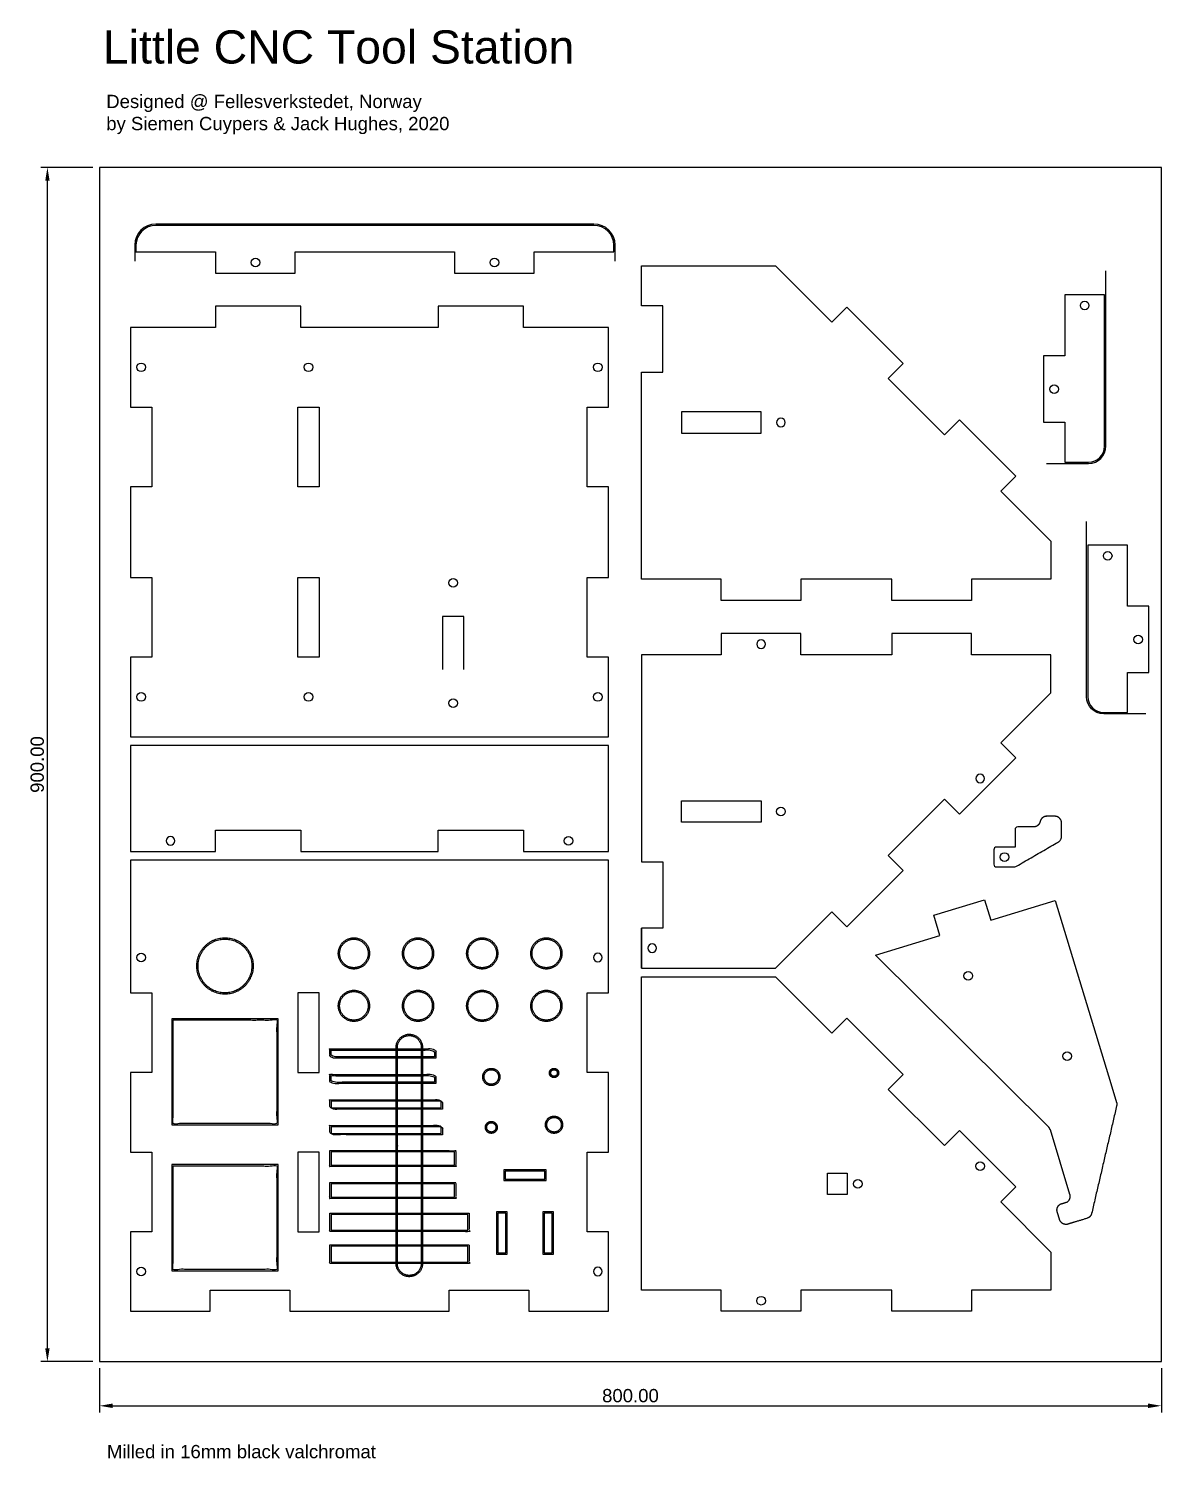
# Model space of a CAD drawing. Header units: millimetres. Extents: x 46 to 1645, y 62 to 1143.
# Drawn here: x 46 to 899, y 65 to 1143 of the extents above; entities that cross this region are included whole.
import ezdxf

# ---------------------------------------------------------------- set-up
doc = ezdxf.new("R2010")
doc.units = ezdxf.units.MM
for name, color, linetype, true_color in [('CNC cut', 142, 'Continuous', 0x00a3b8), ('Default', 18, 'Continuous', 0x000000), ('Production$Milling tool station$Cutout', 3, 'Continuous', 0x00ff00), ('Production$Milling tool station$DRILL', 40, 'Continuous', 0xffbf00), ('Production$Milling tool station$Pocket 10', 4, 'Continuous', 0x00ffff), ('Production$Milling tool station$Pocket 12', 140, 'Continuous', 0x00ceff), ('Production$Milling tool station$Pocket 8', 172, 'Continuous', 0x0000bf), ('Production$Milling tool station$V-bit 4 mm deep', 30, 'Continuous', 0xff7f00)]:
    doc.layers.add(name, color=color, linetype=linetype, true_color=true_color)
doc.styles.add('Arial Regular', font='arial.ttf')
doc.dimstyles.new('Default', dxfattribs={"dimscale": 10, "dimtxt": 1, "dimasz": 1, "dimexe": 0.5, "dimexo": 0.5, "dimgap": 0.25, "dimtad": 1, "dimtoh": 1, "dimzin": 1, "dimdsep": 46, "dimtxsty": 'Arial Regular', "dimcen": 0.5, "dimazin": 1, "dimtfac": 1, "dimtdec": 4, "dimtix": 1, "dimtofl": 0, "dimtmove": 1, "dimatfit": 3, "dimfxl": 1, "dimtolj": 1, "dimtzin": 1, "dimarcsym": 0})

# ---------------------------------------------------------------- blocks, each defined once
blk = doc.blocks.new('*D5')
at = {"layer": 'Default', "color": 0, "lineweight": -2}
for p, q in [((99.4, 133.1), (99.4, 99.8)), ((899.4, 133.1), (899.4, 99.8)), ((109.4, 104.8), (889.4, 104.8))]:
    blk.add_line(p, q, dxfattribs=at)
at = {"layer": 'Default', "color": 0}
for points in [[(109.4, 106.5), (109.4, 103.1), (99.4, 104.8)], [(889.4, 103.1), (889.4, 106.5), (899.4, 104.8)]]:
    blk.add_solid(points, dxfattribs=at)
at = {"layer": 'Defpoints', "color": 0}
for p in [(99.4, 138.1), (899.4, 138.1), (899.4, 104.8)]:
    blk.add_point(p, dxfattribs=at)
at = {"layer": 'Default', "color": 0, "insert": (499.4, 112.4), "char_height": 10, "attachment_point": 5, "style": 'Arial Regular'}
blk.add_mtext('\\A1;800.00', dxfattribs=at)
blk = doc.blocks.new('*D6')
at = {"layer": 'Default', "color": 0, "lineweight": -2}
for p, q in [((94.4, 1038.1), (55.1, 1038.1)), ((60.1, 148.1), (60.1, 1028.1)), ((94.4, 138.1), (55.1, 138.1))]:
    blk.add_line(p, q, dxfattribs=at)
at = {"layer": 'Default', "color": 0}
for points in [[(61.8, 1028.1), (58.5, 1028.1), (60.1, 1038.1)], [(58.5, 148.1), (61.8, 148.1), (60.1, 138.1)]]:
    blk.add_solid(points, dxfattribs=at)
at = {"layer": 'Defpoints', "color": 0}
for p in [(60.1, 1038.1), (99.4, 1038.1), (99.4, 138.1)]:
    blk.add_point(p, dxfattribs=at)
at = {"layer": 'Default', "color": 0, "insert": (52.5, 588.1), "char_height": 10, "attachment_point": 5, "rotation": 90, "style": 'Arial Regular'}
blk.add_mtext('\\A1;900.00', dxfattribs=at)

msp = doc.modelspace()

# ---------------------------------------------------------------- linework, layer by layer
at = {"layer": 'CNC cut'}
msp.add_lwpolyline([(99.422, 138.082), (899.422, 138.082), (899.422, 1038.082), (99.422, 1038.082)], close=True, dxfattribs=at)
at = {"layer": 'Production$Milling tool station$Cutout', "lineweight": -3}
for points in [[(471.864, 994.456), (141.864, 994.456)], [(126.864, 979.456), (126.864, 974.456), (186.864, 974.456), (186.864, 958.456), (246.864, 958.456), (246.864, 974.456)], [(246.864, 974.456), (366.864, 974.456), (366.864, 958.456), (426.864, 958.456), (426.864, 974.456), (486.864, 974.456), (486.864, 979.456)], [(373.793, 659.713), (373.793, 699.713), (357.793, 699.713), (357.793, 659.713)], [(814.496, 314.759), (684.044, 444.412), (732.549, 459.178), (727.889, 474.484), (766.155, 486.133), (770.815, 470.827), (819.32, 485.592), (861.294, 347.708), (865.619, 333.501)], [(830.532, 264.126), (815.755, 312.669)]]:
    msp.add_lwpolyline(points, dxfattribs=at)
at = {"layer": 'Production$Milling tool station$Cutout'}
for points in [[(507.793, 933.907), (507.793, 963.907)], [(507.793, 963.907), (523.793, 963.907), (608.793, 963.907), (651.219, 921.48), (662.533, 932.794), (704.959, 890.367), (693.646, 879.054), (736.072, 836.627), (747.386, 847.941), (789.812, 805.515), (778.499, 794.201), (816.239, 756.461)], [(856.622, 828.034), (856.622, 926.034), (856.622, 942.034), (826.622, 942.034), (826.622, 926.034), (826.622, 896.034), (810.622, 896.034), (810.622, 846.034), (826.622, 846.034)], [(507.793, 883.907), (523.793, 883.907), (523.793, 933.907), (507.793, 933.907)], [(507.793, 727.775), (507.793, 837.907), (507.793, 853.907), (507.793, 883.907)], [(826.622, 846.034), (826.622, 816.034), (844.622, 816.034)], [(816.239, 756.461), (816.239, 727.775)], [(873.959, 707.327), (873.959, 737.327), (873.959, 753.327), (843.959, 753.327), (843.959, 737.327), (843.959, 639.327)], [(816.239, 727.775), (756.239, 727.775), (756.239, 711.775), (696.239, 711.775), (696.239, 727.775), (627.793, 727.775), (627.793, 711.775), (567.793, 711.775), (567.793, 727.775), (507.793, 727.775)], [(855.959, 627.327), (873.959, 627.327), (873.959, 657.327), (889.959, 657.327), (889.959, 707.327), (873.959, 707.327)], [(482.793, 602.51), (122.793, 602.51), (122.793, 522.51), (186.864, 522.51)], [(418.722, 522.51), (482.793, 522.51), (482.793, 602.51)], [(186.864, 522.51), (186.864, 538.51), (250.935, 538.51), (250.935, 522.51)], [(354.651, 522.51), (354.651, 538.51), (418.722, 538.51), (418.722, 522.51)], [(250.935, 522.51), (354.651, 522.51)], [(773.151, 523.88), (773.151, 512.88)], [(789.151, 525.88), (775.151, 525.88)], [(482.793, 472.697), (482.793, 516.01), (122.793, 516.01), (122.793, 472.697)], [(775.151, 510.88), (787.811, 510.88)], [(122.793, 176.01), (182.793, 176.01), (182.793, 192.01), (242.793, 192.01), (242.793, 176.01), (362.793, 176.01), (362.793, 192.01), (422.793, 192.01), (422.793, 176.01), (482.793, 176.01), (482.793, 236.01), (466.793, 236.01), (466.793, 296.01), (482.793, 296.01), (482.793, 356.01), (466.793, 356.01), (466.793, 416.01), (482.793, 416.01), (482.793, 472.697)], [(122.793, 472.697), (122.793, 469.383), (122.793, 416.01), (138.793, 416.01), (138.793, 356.01), (122.793, 356.01), (122.793, 296.01), (138.793, 296.01), (138.793, 236.01), (122.793, 236.01), (122.793, 176.01)]]:
    msp.add_lwpolyline(points, dxfattribs=at)
at = {"layer": 'Production$Milling tool station$Cutout', "lineweight": -3}
for points in [[(186.864, 917.456), (122.793, 917.456), (122.793, 857.456), (138.793, 857.456), (138.793, 797.456), (122.793, 797.456), (122.793, 729.01), (138.793, 729.01), (138.793, 669.01), (122.793, 669.01), (122.793, 609.01), (357.793, 609.01), (373.793, 609.01), (482.793, 609.01), (482.793, 669.01), (466.793, 669.01), (466.793, 729.01), (482.793, 729.01), (482.793, 797.456), (466.793, 797.456), (466.793, 857.456), (482.793, 857.456), (482.793, 917.456), (418.722, 917.456), (418.722, 933.456), (354.651, 933.456), (354.651, 917.456), (250.935, 917.456), (250.935, 933.456), (186.864, 933.456)], [(264.793, 857.456), (264.793, 797.456), (248.793, 797.456), (248.793, 857.456)], [(264.793, 729.01), (264.793, 669.01), (248.793, 669.01), (248.793, 729.01)], [(248.793, 416.01), (248.793, 356.01), (264.793, 356.01), (264.793, 416.01)], [(248.793, 296.01), (248.793, 236.01), (264.793, 236.01), (264.793, 296.01)]]:
    msp.add_lwpolyline(points, close=True, dxfattribs=at)
at = {"layer": 'Production$Milling tool station$Cutout'}
for points in [[(597.793, 837.907), (597.793, 853.907), (537.793, 853.907), (537.793, 837.907)], [(507.793, 670.775), (507.793, 560.643), (507.793, 544.643), (507.793, 514.643), (523.793, 514.643), (523.793, 464.643), (507.793, 464.643), (507.793, 434.643), (523.793, 434.643), (608.793, 434.643), (651.219, 477.069), (662.533, 465.755), (704.959, 508.182), (693.646, 519.495), (736.072, 561.922), (747.386, 550.608), (789.812, 593.034), (778.499, 604.348), (816.239, 642.088), (816.239, 670.775), (756.239, 670.775), (756.239, 686.775), (696.239, 686.775), (696.239, 670.775), (627.793, 670.775), (627.793, 686.775), (567.793, 686.775), (567.793, 670.775)], [(597.793, 560.643), (597.793, 544.643), (537.793, 544.643), (537.793, 560.643)], [(816.239, 192.01), (756.239, 192.01), (756.239, 176.01), (696.239, 176.01), (696.239, 192.01), (627.793, 192.01), (627.793, 176.01), (567.793, 176.01), (567.793, 192.01), (507.793, 192.01), (507.793, 428.143), (608.793, 428.143), (651.219, 385.716), (662.533, 397.03), (704.959, 354.603), (693.646, 343.29), (736.072, 300.863), (747.386, 312.177), (789.812, 269.751), (778.499, 258.437), (816.239, 220.697)], [(153.886, 396.557), (153.886, 316.557), (233.886, 316.557), (233.886, 396.557)], [(153.886, 286.557), (153.886, 206.557), (233.886, 206.557), (233.886, 286.557)], [(436.006, 274.556), (436.006, 282.556), (404.006, 282.556), (404.006, 274.556)], [(647.793, 264.076), (647.793, 280.076), (662.793, 280.076), (662.793, 264.076)], [(406.506, 251.056), (398.506, 251.056), (398.506, 219.056), (406.506, 219.056)], [(441.506, 251.056), (433.506, 251.056), (433.506, 219.056), (441.506, 219.056)]]:
    msp.add_lwpolyline(points, close=True, dxfattribs=at)
at = {"layer": 'Production$Milling tool station$Cutout', "lineweight": -3}
for centre, start, end in [((141.864, 979.456), 90, 180), ((471.864, 979.456), 0, 90)]:
    msp.add_arc(centre, 15, start, end, dxfattribs=at)
at = {"layer": 'Production$Milling tool station$Cutout'}
for centre, radius, start, end in [((844.622, 828.034), 12, 270, 0), ((855.959, 639.327), 12, 180, 270), ((791.151, 539.087), 2, 90, 180), ((775.151, 523.88), 2, 90, 180), ((775.151, 512.88), 2, 180, 270), ((787.811, 515.88), 5, 270, 300)]:
    msp.add_arc(centre, radius, start, end, dxfattribs=at)
msp.add_open_spline([(789.151, 539.087), (789.151, 532.483), (789.151, 525.88)], degree=2, dxfattribs=at)
msp.add_rational_spline([(790.311, 511.55), (805.981, 520.597), (821.651, 529.644), (824.151, 531.087), (824.151, 533.974), (824.151, 537.53), (824.151, 542.587), (824.151, 544.087), (824.151, 549.087), (819.151, 549.087), (816.05, 549.087), (812.949, 549.087), (808.866, 549.087), (808.05, 545.087), (807.233, 541.087), (803.151, 541.087)], [1, 1, 1, 0.866025403784, 1, 1, 1, 1, 0.707106781187, 1, 1, 1, 0.774596669242, 1, 0.774596669241, 1], degree=2, knots=[-141.24262325, -141.24262325, -141.24262325, -136.11341748, -136.11341748, -130.87742972, -130.87742972, -130.1133529, -129.79110486, -129.79110486, -121.93712322, -121.93712322, -121.54949566, -121.54949566, -114.70230363, -114.70230363, -107.8551116, -107.8551116, -107.8551116], dxfattribs=at)
msp.add_open_spline([(803.151, 541.087), (798.651, 541.087), (792.651, 541.087), (791.151, 541.087)], degree=2, knots=[-107.855111598, -107.855111598, -107.855111598, -107.705111598, -107.655111598, -107.655111598, -107.655111598], dxfattribs=at)
at = {"layer": 'Production$Milling tool station$Cutout', "lineweight": -3}
for points in [[(507.793, 434.643), (507.793, 449.643), (507.793, 464.643)], [(865.706, 330.914), (856.286, 290.338), (846.867, 249.761)], [(822.755, 245.034), (821.852, 248.001), (820.949, 250.967)], [(823.349, 256.819), (825.741, 257.547), (828.132, 258.275)]]:
    msp.add_open_spline(points, degree=2, dxfattribs=at)
for points, knots in [([(291.043, 457.471), (279.293, 457.471), (279.293, 445.721), (279.293, 433.971), (291.043, 433.971), (302.793, 433.971), (302.793, 445.721), (302.793, 457.471), (291.043, 457.471)], [0, 0, 0, 18.45685684, 18.45685684, 36.91371368, 36.91371368, 55.37057052, 55.37057052, 73.82742736, 73.82742736, 73.82742736]), ([(339.376, 457.471), (327.626, 457.471), (327.626, 445.721), (327.626, 433.971), (339.376, 433.971), (351.126, 433.971), (351.126, 445.721), (351.126, 457.471), (339.376, 457.471)], [0, 0, 0, 18.45685684, 18.45685684, 36.91371368, 36.91371368, 55.37057052, 55.37057052, 73.82742736, 73.82742736, 73.82742736]), ([(387.71, 457.471), (375.96, 457.471), (375.96, 445.721), (375.96, 433.971), (387.71, 433.971), (399.46, 433.971), (399.46, 445.721), (399.46, 457.471), (387.71, 457.471)], [0, 0, 0, 18.45685684, 18.45685684, 36.91371368, 36.91371368, 55.37057052, 55.37057052, 73.82742736, 73.82742736, 73.82742736]), ([(436.043, 457.471), (424.293, 457.471), (424.293, 445.721), (424.293, 433.971), (436.043, 433.971), (447.793, 433.971), (447.793, 445.721), (447.793, 457.471), (436.043, 457.471)], [0, 0, 0, 18.45685684, 18.45685684, 36.91371368, 36.91371368, 55.37057052, 55.37057052, 73.82742736, 73.82742736, 73.82742736]), ([(291.043, 417.971), (279.293, 417.971), (279.293, 406.221), (279.293, 394.471), (291.043, 394.471), (302.793, 394.471), (302.793, 406.221), (302.793, 417.971), (291.043, 417.971)], [0, 0, 0, 18.45685684, 18.45685684, 36.91371368, 36.91371368, 55.37057052, 55.37057052, 73.82742736, 73.82742736, 73.82742736]), ([(339.376, 417.971), (327.626, 417.971), (327.626, 406.221), (327.626, 394.471), (339.376, 394.471), (351.126, 394.471), (351.126, 406.221), (351.126, 417.971), (339.376, 417.971)], [0, 0, 0, 18.45685684, 18.45685684, 36.91371368, 36.91371368, 55.37057052, 55.37057052, 73.82742736, 73.82742736, 73.82742736]), ([(387.71, 417.971), (375.96, 417.971), (375.96, 406.221), (375.96, 394.471), (387.71, 394.471), (399.46, 394.471), (399.46, 406.221), (399.46, 417.971), (387.71, 417.971)], [0, 0, 0, 18.45685684, 18.45685684, 36.91371368, 36.91371368, 55.37057052, 55.37057052, 73.82742736, 73.82742736, 73.82742736]), ([(436.043, 417.971), (424.293, 417.971), (424.293, 406.221), (424.293, 394.471), (436.043, 394.471), (447.793, 394.471), (447.793, 406.221), (447.793, 417.971), (436.043, 417.971)], [0, 0, 0, 18.45685684, 18.45685684, 36.91371368, 36.91371368, 55.37057052, 55.37057052, 73.82742736, 73.82742736, 73.82742736]), ([(394.567, 346.123), (401.067, 346.123), (401.067, 352.623), (401.067, 359.123), (394.567, 359.123), (388.067, 359.123), (388.067, 352.623), (388.067, 346.123), (394.567, 346.123)], [0, 0, 0, 10.21017612, 10.21017612, 20.42035225, 20.42035225, 30.63052837, 30.63052837, 40.8407045, 40.8407045, 40.8407045]), ([(441.827, 352.123), (445.327, 352.123), (445.327, 355.623), (445.327, 359.123), (441.827, 359.123), (438.327, 359.123), (438.327, 355.623), (438.327, 352.123), (441.827, 352.123)], [0, 0, 0, 5.49778714, 5.49778714, 10.99557429, 10.99557429, 16.49336143, 16.49336143, 21.99114858, 21.99114858, 21.99114858]), ([(399.067, 314.623), (399.067, 319.123), (394.567, 319.123), (390.067, 319.123), (390.067, 314.623), (390.067, 310.123), (394.567, 310.123), (399.067, 310.123), (399.067, 314.623)], [0, 0, 0, 7.06858347, 7.06858347, 14.13716694, 14.13716694, 21.20575041, 21.20575041, 28.27433388, 28.27433388, 28.27433388]), ([(441.827, 310.123), (448.327, 310.123), (448.327, 316.623), (448.327, 323.123), (441.827, 323.123), (435.327, 323.123), (435.327, 316.623), (435.327, 310.123), (441.827, 310.123)], [0, 0, 0, 10.21017612, 10.21017612, 20.42035225, 20.42035225, 30.63052837, 30.63052837, 40.8407045, 40.8407045, 40.8407045])]:
    msp.add_rational_spline(points, [1, 0.707106781187, 1, 0.707106781187, 1, 0.707106781187, 1, 0.707106781187, 1], degree=2, knots=knots, dxfattribs=at)
for points, weights in [([(865.619, 333.501), (866.009, 332.219), (865.706, 330.914)], [1, 0.965925826289, 1]), ([(815.755, 312.669), (815.389, 313.872), (814.496, 314.759)], [1, 0.969776214513, 1]), ([(828.132, 258.275), (831.721, 260.221), (830.532, 264.126)], [1, 0.774596669241, 1]), ([(820.949, 250.967), (819.76, 254.873), (823.349, 256.819)], [1, 0.774596669242, 1]), ([(846.867, 249.761), (846.214, 246.949), (843.453, 246.108)], [1, 0.866025403784, 1]), ([(828.995, 241.707), (824.211, 240.251), (822.755, 245.034)], [1, 0.707106781187, 1])]:
    msp.add_rational_spline(points, weights, degree=2, dxfattribs=at)
msp.add_open_spline([(843.453, 246.108), (838.615, 244.636), (833.778, 243.163), (831.386, 242.435), (828.995, 241.707)], degree=2, knots=[873.65237166, 873.65237166, 873.65237166, 874.73869653, 874.73869653, 879.73869653, 879.73869653, 879.73869653], dxfattribs=at)
at = {"layer": 'Production$Milling tool station$DRILL'}
for centre in [(216.864, 966.456), (396.864, 966.456), (841.622, 934.034), (130.793, 887.456), (256.793, 887.456), (474.793, 887.456), (818.622, 871.034), (858.959, 745.327), (365.793, 725.064), (881.959, 682.327), (130.793, 639.01), (256.793, 639.01), (365.793, 634.362), (474.793, 639.01), (612.793, 552.643), (452.793, 530.51), (781.151, 518.38), (130.793, 442.697), (753.939, 428.885), (828.515, 368.347), (762.942, 285.307), (670.793, 272.076), (130.793, 206.01), (597.793, 184.01)]:
    msp.add_circle(centre, 3.25, dxfattribs=at)
at = {"layer": 'Production$Milling tool station$DRILL', "extrusion": (0, 0, -1)}
for centre in [(-612.793, 845.907), (-597.793, 678.775), (-762.942, 577.478), (-152.793, 530.51), (-515.793, 449.643), (-474.793, 442.697), (-474.793, 206.01)]:
    msp.add_circle(centre, 3.25, dxfattribs=at)
at = {"layer": 'Production$Milling tool station$Pocket 10', "lineweight": -3}
for points in [[(272.793, 297.089), (272.793, 291.089), (272.793, 285.089), (320.293, 285.089), (367.793, 285.089), (367.793, 291.089), (367.793, 297.089), (320.293, 297.089), (272.793, 297.089)], [(272.793, 273.089), (272.793, 267.089), (272.793, 261.089), (320.293, 261.089), (367.793, 261.089), (367.793, 267.089), (367.793, 273.089), (320.293, 273.089), (272.793, 273.089)]]:
    msp.add_open_spline(points, degree=2, knots=[0, 0, 0, 7, 7, 67, 67, 74, 74, 134, 134, 134], dxfattribs=at)
at = {"layer": 'Production$Milling tool station$Pocket 12', "lineweight": -3}
msp.add_rational_spline([(322.793, 374.95), (322.793, 360.02), (322.793, 345.089), (322.793, 326.589), (322.793, 308.089), (322.793, 308.034), (322.793, 307.978), (322.793, 303.089), (322.793, 298.2), (322.793, 298.145), (322.793, 298.089), (322.793, 273.589), (322.793, 249.089), (322.793, 230.589), (322.793, 212.089), (322.793, 202.089), (332.793, 202.089), (342.793, 202.089), (342.793, 212.089), (342.793, 230.589), (342.793, 249.089), (342.793, 273.589), (342.793, 298.089), (342.793, 298.145), (342.793, 298.2), (342.793, 303.089), (342.793, 307.978), (342.793, 308.034), (342.793, 308.089), (342.793, 326.589), (342.793, 345.089), (342.793, 360.02), (342.793, 374.95), (342.683, 384.839), (332.793, 384.839), (322.903, 384.839), (322.793, 374.95)], [1, 1, 1, 1, 1, 0.997711841715, 0.99545943481, 0.99545943481, 0.99545943481, 0.997711841715, 1, 1, 1, 1, 1, 0.707106781187, 1, 0.707106781187, 1, 1, 1, 1, 1, 0.997711841715, 0.99545943481, 0.99545943481, 0.99545943481, 0.997711841715, 1, 1, 1, 1, 1, 0.712630685556, 1.00456127596, 0.712630685556, 1], degree=2, knots=[607.82693553, 607.82693553, 607.82693553, 637.68767152, 637.68767152, 674.6876722, 674.6876722, 674.81039066, 674.81039066, 684.58891979, 684.58891979, 684.71163451, 684.71163451, 733.71163664, 733.71163664, 770.71163826, 770.71163826, 786.41960203, 786.41960203, 802.12756579, 802.12756579, 839.12756698, 839.12756698, 888.12756854, 888.12756854, 888.25028325, 888.25028325, 898.02881238, 898.02881238, 898.1515271, 898.1515271, 935.15152778, 935.15152778, 965.01226376, 965.01226376, 980.59751261, 980.59751261, 996.18276146, 996.18276146, 996.18276146], dxfattribs=at)
for points in [[(272.793, 250.089), (272.793, 243.089), (272.793, 236.089), (325.293, 236.089), (377.793, 236.089), (377.793, 243.089), (377.793, 250.089), (325.293, 250.089), (272.793, 250.089)], [(272.793, 226.089), (272.793, 219.089), (272.793, 212.089), (325.293, 212.089), (377.793, 212.089), (377.793, 219.089), (377.793, 226.089), (325.293, 226.089), (272.793, 226.089)]]:
    msp.add_open_spline(points, degree=2, knots=[0, 0, 0, 7, 7, 67, 67, 74, 74, 134, 134, 134], dxfattribs=at)
at = {"layer": 'Production$Milling tool station$Pocket 8', "color": 5, "lineweight": -3, "true_color": 0x0000ff}
msp.add_rational_spline([(215.136, 436.284), (215.136, 457.534), (193.886, 457.534), (172.636, 457.534), (172.636, 436.284), (172.636, 415.034), (193.886, 415.034), (215.136, 415.034), (215.136, 436.284)], [1, 0.707106781187, 1, 0.707106781187, 1, 0.707106781187, 1, 0.707106781187, 1], degree=2, knots=[0, 0, 0, 33.37942194, 33.37942194, 66.75884389, 66.75884389, 100.13826583, 100.13826583, 133.51768778, 133.51768778, 133.51768778], dxfattribs=at)
at = {"layer": 'Production$Milling tool station$Pocket 8', "lineweight": -3}
for points in [[(352.793, 366.839), (352.793, 370.339), (352.793, 373.839), (312.793, 373.839), (272.793, 373.839), (272.793, 370.339), (272.793, 366.839), (312.793, 366.839), (352.793, 366.839)], [(352.793, 347.589), (352.793, 351.089), (352.793, 354.589), (312.793, 354.589), (272.793, 354.589), (272.793, 351.089), (272.793, 347.589), (312.793, 347.589), (352.793, 347.589)], [(357.793, 328.339), (357.793, 331.839), (357.793, 335.339), (315.293, 335.339), (272.793, 335.339), (272.793, 331.839), (272.793, 328.339), (315.293, 328.339), (357.793, 328.339)], [(357.793, 309.089), (357.793, 312.589), (357.793, 316.089), (315.293, 316.089), (272.793, 316.089), (272.793, 312.589), (272.793, 309.089), (315.293, 309.089), (357.793, 309.089)]]:
    msp.add_open_spline(points, degree=2, knots=[0, 0, 0, 7, 7, 67, 67, 74, 74, 134, 134, 134], dxfattribs=at)
at = {"layer": 'Production$Milling tool station$V-bit 4 mm deep'}
for p, q in [((471.864, 995.456), (141.864, 995.456)), ((125.864, 979.456), (125.864, 967.456)), ((487.864, 967.456), (487.864, 979.456)), ((857.622, 828.034), (857.622, 960.055)), ((812.799, 815.034), (844.622, 815.034)), ((842.959, 639.327), (842.959, 771.348)), ((887.782, 626.327), (855.959, 626.327))]:
    msp.add_line(p, q, dxfattribs=at)
for points in [[(356.793, 329.339), (356.793, 334.339), (273.793, 334.339), (273.793, 329.339)], [(356.793, 310.089), (356.793, 315.089), (273.793, 315.089), (273.793, 310.089)], [(273.793, 296.089), (273.793, 286.089), (366.793, 286.089), (366.793, 296.089)], [(435.006, 275.556), (435.006, 281.556), (405.006, 281.556), (405.006, 275.556)], [(273.793, 272.089), (273.793, 262.089), (366.793, 262.089), (366.793, 272.089)], [(273.793, 249.089), (273.793, 237.089), (376.793, 237.089), (376.793, 249.089)], [(405.506, 250.056), (399.506, 250.056), (399.506, 220.056), (405.506, 220.056)], [(440.506, 250.056), (434.506, 250.056), (434.506, 220.056), (440.506, 220.056)], [(273.793, 225.089), (273.793, 213.089), (376.793, 213.089), (376.793, 225.089)]]:
    msp.add_lwpolyline(points, close=True, dxfattribs=at)
for centre, radius, start, end in [((141.864, 979.456), 16, 90, 180), ((471.864, 979.456), 16, 0, 90), ((844.622, 828.034), 13, 270, 0)]:
    msp.add_arc(centre, radius, start, end, dxfattribs=at)
at = {"layer": 'Production$Milling tool station$V-bit 4 mm deep', "extrusion": (0, 0, -1)}
msp.add_arc((-855.959, 639.327), 13, 270, 0, dxfattribs=at)
at = {"layer": 'Production$Milling tool station$V-bit 4 mm deep', "color": 30, "lineweight": -3, "true_color": 0xff7f00}
for points, knots in [([(214.136, 436.284), (214.136, 456.534), (193.886, 456.534), (173.636, 456.534), (173.636, 436.284), (173.636, 416.034), (193.886, 416.034), (214.136, 416.034), (214.136, 436.284)], [0, 0, 0, 33.37942194, 33.37942194, 66.75884389, 66.75884389, 100.13826583, 100.13826583, 133.51768778, 133.51768778, 133.51768778]), ([(291.043, 456.471), (280.293, 456.471), (280.293, 445.721), (280.293, 434.971), (291.043, 434.971), (301.793, 434.971), (301.793, 445.721), (301.793, 456.471), (291.043, 456.471)], [0, 0, 0, 18.45685684, 18.45685684, 36.91371368, 36.91371368, 55.37057052, 55.37057052, 73.82742736, 73.82742736, 73.82742736]), ([(339.376, 456.471), (328.626, 456.471), (328.626, 445.721), (328.626, 434.971), (339.376, 434.971), (350.126, 434.971), (350.126, 445.721), (350.126, 456.471), (339.376, 456.471)], [0, 0, 0, 18.45685684, 18.45685684, 36.91371368, 36.91371368, 55.37057052, 55.37057052, 73.82742736, 73.82742736, 73.82742736]), ([(387.71, 456.471), (376.96, 456.471), (376.96, 445.721), (376.96, 434.971), (387.71, 434.971), (398.46, 434.971), (398.46, 445.721), (398.46, 456.471), (387.71, 456.471)], [0, 0, 0, 18.45685684, 18.45685684, 36.91371368, 36.91371368, 55.37057052, 55.37057052, 73.82742736, 73.82742736, 73.82742736]), ([(436.043, 456.471), (425.293, 456.471), (425.293, 445.721), (425.293, 434.971), (436.043, 434.971), (446.793, 434.971), (446.793, 445.721), (446.793, 456.471), (436.043, 456.471)], [0, 0, 0, 18.45685684, 18.45685684, 36.91371368, 36.91371368, 55.37057052, 55.37057052, 73.82742736, 73.82742736, 73.82742736]), ([(291.043, 416.971), (280.293, 416.971), (280.293, 406.221), (280.293, 395.471), (291.043, 395.471), (301.793, 395.471), (301.793, 406.221), (301.793, 416.971), (291.043, 416.971)], [0, 0, 0, 18.45685684, 18.45685684, 36.91371368, 36.91371368, 55.37057052, 55.37057052, 73.82742736, 73.82742736, 73.82742736]), ([(339.376, 416.971), (328.626, 416.971), (328.626, 406.221), (328.626, 395.471), (339.376, 395.471), (350.126, 395.471), (350.126, 406.221), (350.126, 416.971), (339.376, 416.971)], [0, 0, 0, 18.45685684, 18.45685684, 36.91371368, 36.91371368, 55.37057052, 55.37057052, 73.82742736, 73.82742736, 73.82742736]), ([(387.71, 416.971), (376.96, 416.971), (376.96, 406.221), (376.96, 395.471), (387.71, 395.471), (398.46, 395.471), (398.46, 406.221), (398.46, 416.971), (387.71, 416.971)], [0, 0, 0, 18.45685684, 18.45685684, 36.91371368, 36.91371368, 55.37057052, 55.37057052, 73.82742736, 73.82742736, 73.82742736]), ([(436.043, 416.971), (425.293, 416.971), (425.293, 406.221), (425.293, 395.471), (436.043, 395.471), (446.793, 395.471), (446.793, 406.221), (446.793, 416.971), (436.043, 416.971)], [0, 0, 0, 18.45685684, 18.45685684, 36.91371368, 36.91371368, 55.37057052, 55.37057052, 73.82742736, 73.82742736, 73.82742736]), ([(394.567, 347.123), (400.067, 347.123), (400.067, 352.623), (400.067, 358.123), (394.567, 358.123), (389.067, 358.123), (389.067, 352.623), (389.067, 347.123), (394.567, 347.123)], [0, 0, 0, 10.21017612, 10.21017612, 20.42035225, 20.42035225, 30.63052837, 30.63052837, 40.8407045, 40.8407045, 40.8407045]), ([(441.827, 353.123), (444.327, 353.123), (444.327, 355.623), (444.327, 358.123), (441.827, 358.123), (439.327, 358.123), (439.327, 355.623), (439.327, 353.123), (441.827, 353.123)], [0, 0, 0, 5.49778714, 5.49778714, 10.99557429, 10.99557429, 16.49336143, 16.49336143, 21.99114858, 21.99114858, 21.99114858]), ([(398.067, 314.623), (398.067, 318.123), (394.567, 318.123), (391.067, 318.123), (391.067, 314.623), (391.067, 311.123), (394.567, 311.123), (398.067, 311.123), (398.067, 314.623)], [0, 0, 0, 7.06858347, 7.06858347, 14.13716694, 14.13716694, 21.20575041, 21.20575041, 28.27433388, 28.27433388, 28.27433388]), ([(441.827, 311.123), (447.327, 311.123), (447.327, 316.623), (447.327, 322.123), (441.827, 322.123), (436.327, 322.123), (436.327, 316.623), (436.327, 311.123), (441.827, 311.123)], [0, 0, 0, 10.21017612, 10.21017612, 20.42035225, 20.42035225, 30.63052837, 30.63052837, 40.8407045, 40.8407045, 40.8407045])]:
    msp.add_rational_spline(points, [1, 0.707106781187, 1, 0.707106781187, 1, 0.707106781187, 1, 0.707106781187, 1], degree=2, knots=knots, dxfattribs=at)
at = {"layer": 'Production$Milling tool station$V-bit 4 mm deep', "lineweight": -3}
for points, knots in [([(154.886, 395.557), (154.886, 356.557), (154.886, 317.557), (193.886, 317.557), (232.886, 317.557), (232.886, 356.557), (232.886, 395.557), (193.886, 395.557), (154.886, 395.557)], [1, 1, 1, 79, 79, 157, 157, 235, 235, 313, 313, 313]), ([(351.793, 367.839), (351.793, 370.339), (351.793, 372.839), (312.793, 372.839), (273.793, 372.839), (273.793, 370.339), (273.793, 367.839), (312.793, 367.839), (351.793, 367.839)], [1, 1, 1, 6, 6, 64.5, 64.5, 69.5, 69.5, 128, 128, 128]), ([(351.793, 348.589), (351.793, 351.089), (351.793, 353.589), (312.793, 353.589), (273.793, 353.589), (273.793, 351.089), (273.793, 348.589), (312.793, 348.589), (351.793, 348.589)], [1, 1, 1, 6, 6, 64.5, 64.5, 69.5, 69.5, 128, 128, 128]), ([(154.886, 285.557), (154.886, 246.557), (154.886, 207.557), (193.886, 207.557), (232.886, 207.557), (232.886, 246.557), (232.886, 285.557), (193.886, 285.557), (154.886, 285.557)], [1, 1, 1, 79, 79, 157, 157, 235, 235, 313, 313, 313])]:
    msp.add_open_spline(points, degree=2, knots=knots, dxfattribs=at)
msp.add_rational_spline([(323.793, 374.944), (323.793, 360.017), (323.793, 345.089), (323.793, 326.589), (323.793, 308.089), (323.793, 308.037), (323.793, 307.981), (323.793, 303.089), (323.793, 298.197), (323.793, 298.142), (323.793, 298.089), (323.793, 255.089), (323.793, 212.089), (323.793, 203.089), (332.793, 203.089), (341.793, 203.089), (341.793, 212.089), (341.793, 255.089), (341.793, 298.089), (341.793, 298.142), (341.793, 298.197), (341.793, 303.089), (341.793, 307.981), (341.793, 308.037), (341.793, 308.089), (341.793, 326.589), (341.793, 345.089), (341.793, 360.017), (341.793, 374.944), (341.694, 383.839), (332.793, 383.839), (323.892, 383.839), (323.793, 374.944)], [1, 0.999999999957, 1, 1, 1, 0.997711841715, 0.99545943481, 0.995459432952, 0.99545943481, 0.997711841715, 1, 1, 1, 0.707106781187, 1, 0.707106781187, 1, 1, 1, 0.997711841715, 0.99545943481, 0.995459432952, 0.99545943481, 0.997711841715, 1, 1, 1, 0.999999999957, 1, 0.712630685556, 1.00456127596, 0.712630685556, 1], degree=2, knots=[0, 0, 0, 29.85891644, 29.85891644, 66.85666254, 66.85666254, 66.97937353, 66.97937353, 76.75730681, 76.75730681, 76.88001404, 76.88001404, 162.87477742, 162.87477742, 177.01194437, 177.01194437, 191.14911131, 191.14911131, 277.14387369, 277.14387369, 277.26658092, 277.26658092, 287.0445142, 287.0445142, 287.16722143, 287.16722143, 324.16496754, 324.16496754, 354.02388398, 354.02388398, 369.60818314, 369.60818314, 385.19248231, 385.19248231, 385.19248231], dxfattribs=at)

# ---------------------------------------------------------------- texts
at = {"layer": 'Default', "attachment_point": 1, "style": 'Arial Regular'}
for s, insert, char_height, width in [('Little CNC Tool Station', (101.921, 1141.404), 25, 752.17391), ('{\\fArial;Designed @ Fellesverkstedet, Norway }\\P{\\fArial;by Siemen Cuypers & Jack Hughes, 2020}', (104.456, 1092.851), 10, 533.15217), ('Milled in 16mm black valchromat', (104.995, 75.29), 10, 422.93478)]:
    msp.add_mtext(s, dxfattribs=dict(at, insert=insert, char_height=char_height, width=width))

# ---------------------------------------------------------------- dimensions: what is measured, and where the dimension line sits
at = {"layer": 'Default'}
dim = msp.add_linear_dim(base=(60.121, 1038.082), p1=(99.422, 138.082), p2=(99.422, 1038.082), angle=90, dimstyle='Default', override={"dimscale": 10, "dimtxt": 1, "dimasz": 1, "dimexe": 0.5, "dimexo": 0.5, "dimgap": 0.25, "dimtad": 1, "dimtih": 0, "dimtoh": 0, "dimdec": 2, "dimzin": 1, "dimtxsty": 'Arial Regular', "dimsah": 0, "dimcen": 0.5, "dimadec": 2, "dimazin": 1, "dimtix": 0, "dimtmove": 0, "dimtzin": 1}, dxfattribs=at)
dim.commit()
dim.dimension.update_dxf_attribs({"geometry": '*D6', "text_midpoint": (52.516, 588.082)})
dim = msp.add_linear_dim(base=(899.422, 104.793), p1=(99.422, 138.082), p2=(899.422, 138.082), dimstyle='Default', override={"dimscale": 10, "dimtxt": 1, "dimasz": 1, "dimexe": 0.5, "dimexo": 0.5, "dimgap": 0.25, "dimtad": 1, "dimtih": 0, "dimtoh": 0, "dimdec": 2, "dimzin": 1, "dimtxsty": 'Arial Regular', "dimsah": 0, "dimcen": 0.5, "dimadec": 2, "dimazin": 1, "dimtix": 0, "dimtmove": 0, "dimtzin": 1}, dxfattribs=at)
dim.commit()
dim.dimension.update_dxf_attribs({"geometry": '*D5', "text_midpoint": (499.422, 112.398)})

doc.saveas('drawing.dxf')
